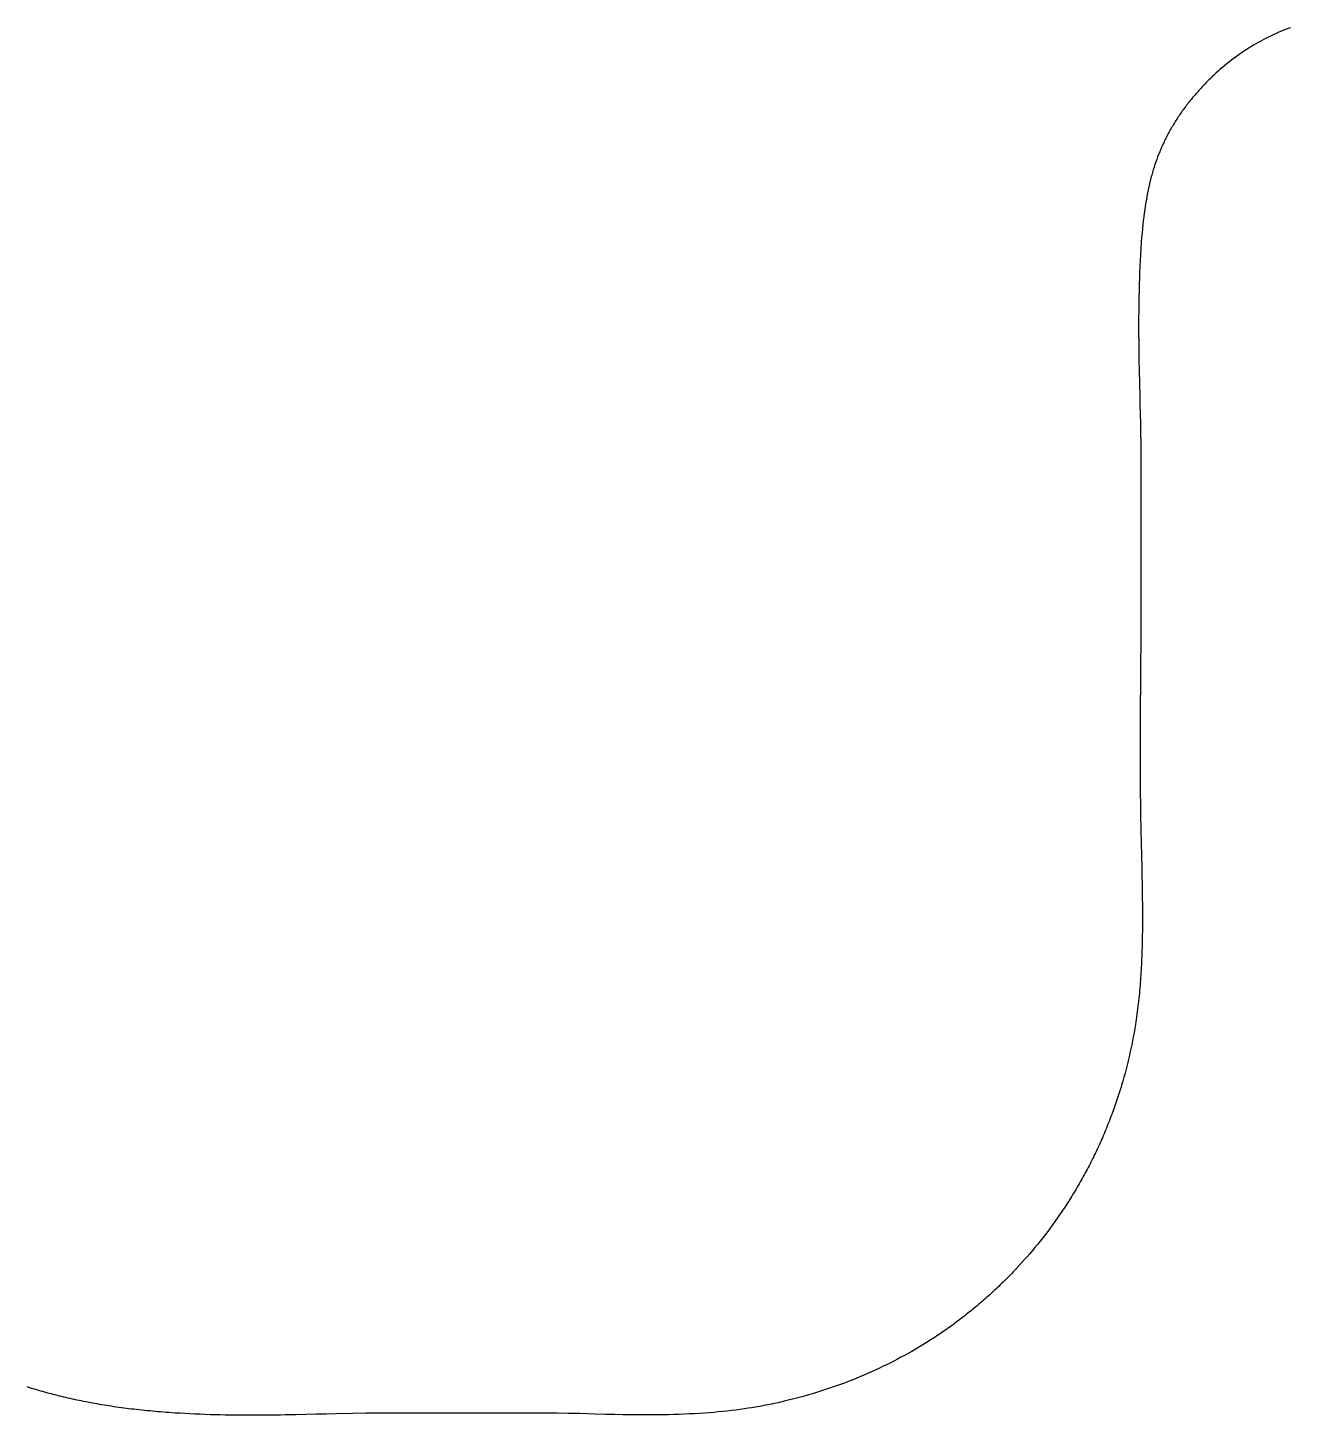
# Model space of a CAD drawing. Header units: millimetres. Extents: x -9 to 276, y -90 to 14.
# Drawn here: x 179.975 to 182.725, y 10.939 to 13.963 of the extents above; entities that cross this region are included whole.
import ezdxf

# ---------------------------------------------------------------- set-up
doc = ezdxf.new("R2010")
doc.units = ezdxf.units.MM
doc.layers.add('BLACK', color=7, linetype='CONTINUOUS')

msp = doc.modelspace()

# ---------------------------------------------------------------- linework, layer by layer
at = {"layer": 'BLACK', "linetype": 'Continuous'}
for p, q in [((182.678902, 13.942099), (182.673508, 13.939377)), ((182.684305, 13.944737), (182.678902, 13.942099)), ((182.689717, 13.94729), (182.684305, 13.944737)), ((182.695136, 13.949759), (182.689717, 13.94729)), ((182.700561, 13.952143), (182.695136, 13.949759)), ((182.70599, 13.954443), (182.700561, 13.952143)), ((182.711424, 13.956658), (182.70599, 13.954443)), ((182.716861, 13.958789), (182.711424, 13.956658)), ((182.7223, 13.960835), (182.716861, 13.958789)), ((182.72774, 13.962796), (182.7223, 13.960835)), ((182.625606, 13.911133), (182.620381, 13.907586)), ((182.630854, 13.914599), (182.625606, 13.911133)), ((182.636125, 13.917985), (182.630854, 13.914599)), ((182.641415, 13.921289), (182.636125, 13.917985)), ((182.646725, 13.924511), (182.641415, 13.921289)), ((182.652052, 13.92765), (182.646725, 13.924511)), ((182.657396, 13.930707), (182.652052, 13.92765)), ((182.662754, 13.933681), (182.657396, 13.930707)), ((182.668125, 13.936571), (182.662754, 13.933681)), ((182.673508, 13.939377), (182.668125, 13.936571)), ((182.5846, 13.880579), (182.579622, 13.87642)), ((182.589614, 13.884664), (182.5846, 13.880579)), ((182.594664, 13.888676), (182.589614, 13.884664)), ((182.599748, 13.892612), (182.594664, 13.888676)), ((182.604862, 13.896472), (182.599748, 13.892612)), ((182.610007, 13.900255), (182.604862, 13.896472)), ((182.615181, 13.90396), (182.610007, 13.900255)), ((182.620381, 13.907586), (182.615181, 13.90396)), ((182.549985, 13.849372), (182.547665, 13.847075)), ((182.552325, 13.85166), (182.549985, 13.849372)), ((182.554679, 13.853934), (182.552325, 13.85166)), ((182.557052, 13.856198), (182.554679, 13.853934)), ((182.559439, 13.858448), (182.557052, 13.856198)), ((182.560116, 13.859081), (182.559439, 13.858448)), ((182.564928, 13.863519), (182.560116, 13.859081)), ((182.569784, 13.867889), (182.564928, 13.863519)), ((182.574683, 13.87219), (182.569784, 13.867889)), ((182.579622, 13.87642), (182.574683, 13.87219)), ((182.523279, 13.821084), (182.521173, 13.818664)), ((182.525407, 13.823498), (182.523279, 13.821084)), ((182.52755, 13.8259), (182.525407, 13.823498)), ((182.529715, 13.828295), (182.52755, 13.8259)), ((182.531895, 13.830677), (182.529715, 13.828295)), ((182.534096, 13.833052), (182.531895, 13.830677)), ((182.536312, 13.835415), (182.534096, 13.833052)), ((182.538549, 13.837769), (182.536312, 13.835415)), ((182.5408, 13.840111), (182.538549, 13.837769)), ((182.543072, 13.842444), (182.5408, 13.840111)), ((182.545359, 13.844764), (182.543072, 13.842444)), ((182.547665, 13.847075), (182.545359, 13.844764)), ((182.497381, 13.788965), (182.495524, 13.78644)), ((182.499254, 13.791479), (182.497381, 13.788965)), ((182.50115, 13.79399), (182.499254, 13.791479)), ((182.503063, 13.79649), (182.50115, 13.79399)), ((182.504999, 13.798987), (182.503063, 13.79649)), ((182.506951, 13.801473), (182.504999, 13.798987)), ((182.508926, 13.803955), (182.506951, 13.801473)), ((182.510918, 13.806425), (182.508926, 13.803955)), ((182.512932, 13.808891), (182.510918, 13.806425)), ((182.514962, 13.811345), (182.512932, 13.808891)), ((182.517014, 13.813795), (182.514962, 13.811345)), ((182.519083, 13.816232), (182.517014, 13.813795)), ((182.521173, 13.818664), (182.519083, 13.816232)), ((182.478096, 13.760886), (182.476468, 13.758304)), ((182.479748, 13.763468), (182.478096, 13.760886)), ((182.481418, 13.766041), (182.479748, 13.763468)), ((182.483111, 13.768613), (182.481418, 13.766041)), ((182.484822, 13.771175), (182.483111, 13.768613)), ((182.486556, 13.773736), (182.484822, 13.771175)), ((182.488308, 13.776287), (182.486556, 13.773736)), ((182.490083, 13.778836), (182.488308, 13.776287)), ((182.491876, 13.781376), (182.490083, 13.778836)), ((182.493691, 13.783913), (182.491876, 13.781376)), ((182.495524, 13.78644), (182.493691, 13.783913)), ((182.459921, 13.7296), (182.458544, 13.726973)), ((182.461321, 13.73223), (182.459921, 13.7296)), ((182.46274, 13.734852), (182.461321, 13.73223)), ((182.464183, 13.737475), (182.46274, 13.734852)), ((182.465643, 13.74009), (182.464183, 13.737475)), ((182.467128, 13.742706), (182.465643, 13.74009)), ((182.468631, 13.745313), (182.467128, 13.742706)), ((182.470158, 13.747922), (182.468631, 13.745313)), ((182.471703, 13.750521), (182.470158, 13.747922)), ((182.473271, 13.753122), (182.471703, 13.750521)), ((182.474858, 13.755713), (182.473271, 13.753122)), ((182.476468, 13.758304), (182.474858, 13.755713)), ((182.445926, 13.700529), (182.444779, 13.697871)), ((182.447091, 13.703181), (182.445926, 13.700529)), ((182.44828, 13.705836), (182.447091, 13.703181)), ((182.449488, 13.708483), (182.44828, 13.705836)), ((182.450719, 13.711134), (182.449488, 13.708483)), ((182.451969, 13.713777), (182.450719, 13.711134)), ((182.453243, 13.716424), (182.451969, 13.713777)), ((182.454535, 13.719062), (182.453243, 13.716424)), ((182.455851, 13.721704), (182.454535, 13.719062)), ((182.457186, 13.724337), (182.455851, 13.721704)), ((182.458544, 13.726973), (182.457186, 13.724337)), ((182.434194, 13.670428), (182.432301, 13.664838)), ((182.436138, 13.675927), (182.434194, 13.670428)), ((182.438136, 13.681339), (182.436138, 13.675927)), ((182.440186, 13.686667), (182.438136, 13.681339)), ((182.440408, 13.687231), (182.440186, 13.686667)), ((182.44147, 13.689896), (182.440408, 13.687231)), ((182.442551, 13.692554), (182.44147, 13.689896)), ((182.443656, 13.695216), (182.442551, 13.692554)), ((182.444779, 13.697871), (182.443656, 13.695216)), ((182.425248, 13.641493), (182.423613, 13.63539)), ((182.426934, 13.647485), (182.425248, 13.641493)), ((182.428671, 13.65337), (182.426934, 13.647485)), ((182.43046, 13.659153), (182.428671, 13.65337)), ((182.432301, 13.664838), (182.43046, 13.659153)), ((182.417579, 13.609742), (182.416196, 13.602987)), ((182.419012, 13.616352), (182.417579, 13.609742)), ((182.420495, 13.622825), (182.419012, 13.616352)), ((182.422029, 13.629169), (182.420495, 13.622825)), ((182.423613, 13.63539), (182.422029, 13.629169)), ((182.412341, 13.58176), (182.411153, 13.574324)), ((182.413577, 13.589007), (182.412341, 13.58176)), ((182.414862, 13.596079), (182.413577, 13.589007)), ((182.416196, 13.602987), (182.414862, 13.596079)), ((182.407871, 13.550718), (182.406868, 13.542345)), ((182.408919, 13.558823), (182.407871, 13.550718)), ((182.410013, 13.566685), (182.408919, 13.558823)), ((182.411153, 13.574324), (182.410013, 13.566685)), ((182.404989, 13.524656), (182.404109, 13.515251)), ((182.405908, 13.53367), (182.404989, 13.524656)), ((182.406868, 13.542345), (182.405908, 13.53367)), ((182.402452, 13.49498), (182.401664, 13.483893)), ((182.403265, 13.505389), (182.402452, 13.49498)), ((182.404109, 13.515251), (182.403265, 13.505389)), ((182.400689, 13.468611), (182.399984, 13.456145)), ((182.40146, 13.480854), (182.400689, 13.468611)), ((182.401664, 13.483893), (182.40146, 13.480854)), ((182.398772, 13.43047), (182.398265, 13.417218)), ((182.399345, 13.443438), (182.398772, 13.43047)), ((182.399984, 13.456145), (182.399345, 13.443438)), ((182.397825, 13.403653), (182.397454, 13.389745)), ((182.398265, 13.417218), (182.397825, 13.403653)), ((182.397151, 13.375455), (182.396918, 13.360737)), ((182.397454, 13.389745), (182.397151, 13.375455)), ((182.396755, 13.345534), (182.396666, 13.329776)), ((182.396918, 13.360737), (182.396755, 13.345534)), ((182.396666, 13.329776), (182.396651, 13.313373)), ((182.396651, 13.313373), (182.396713, 13.296203)), ((182.396713, 13.296203), (182.396856, 13.278105)), ((182.396856, 13.278105), (182.397087, 13.258842)), ((182.397087, 13.258842), (182.397412, 13.238053)), ((182.397412, 13.238053), (182.397846, 13.215125)), ((182.397846, 13.215125), (182.398417, 13.188847)), ((182.398417, 13.188847), (182.3992, 13.156014)), ((182.3992, 13.156014), (182.399544, 13.142013)), ((182.399544, 13.142013), (182.400561, 13.099963)), ((182.400561, 13.099963), (182.401033, 13.078937)), ((182.401033, 13.078937), (182.40146, 13.057909)), ((182.40146, 13.057909), (182.40146, 12.634965)), ((182.401357, 12.624632), (182.400854, 12.573089)), ((182.40146, 12.634965), (182.401357, 12.624632)), ((182.400854, 12.573089), (182.400618, 12.54732)), ((182.4004, 12.521551), (182.400207, 12.495782)), ((182.400618, 12.54732), (182.4004, 12.521551)), ((182.400207, 12.495782), (182.400044, 12.470011)), ((182.400044, 12.470011), (182.399918, 12.444238)), ((182.399918, 12.444238), (182.399836, 12.418461)), ((182.399836, 12.418461), (182.399802, 12.392681)), ((182.399802, 12.392681), (182.399824, 12.366895)), ((182.399824, 12.366895), (182.399907, 12.341103)), ((182.399907, 12.341103), (182.400058, 12.315304)), ((182.400058, 12.315304), (182.400283, 12.289497)), ((182.400283, 12.289497), (182.400425, 12.27659)), ((182.400425, 12.27659), (182.400587, 12.263681)), ((182.400587, 12.263681), (182.400771, 12.25077)), ((182.400771, 12.25077), (182.400977, 12.237856)), ((182.400977, 12.237856), (182.401207, 12.224939)), ((182.401207, 12.224939), (182.40146, 12.21202)), ((182.40146, 12.21202), (182.401974, 12.188665)), ((182.401974, 12.188665), (182.402745, 12.1567)), ((182.402745, 12.1567), (182.403306, 12.133656)), ((182.403306, 12.133656), (182.403835, 12.110615)), ((182.403835, 12.110615), (182.404077, 12.099096)), ((182.404077, 12.099096), (182.404299, 12.08758)), ((182.404299, 12.08758), (182.404496, 12.076066)), ((182.404496, 12.076066), (182.404665, 12.064555)), ((182.404665, 12.064555), (182.404801, 12.053048)), ((182.404801, 12.053048), (182.404901, 12.041544)), ((182.404901, 12.041544), (182.40496, 12.030045)), ((182.40494, 12.00706), (182.404853, 11.995577)), ((182.404975, 12.01855), (182.40494, 12.00706)), ((182.40496, 12.030045), (182.404975, 12.01855)), ((182.404709, 11.984099), (182.404505, 11.972628)), ((182.404853, 11.995577), (182.404709, 11.984099)), ((182.403896, 11.949707), (182.403484, 11.938258)), ((182.404235, 11.961164), (182.403896, 11.949707)), ((182.404505, 11.972628), (182.404235, 11.961164)), ((182.402425, 11.915385), (182.402108, 11.909673)), ((182.40272, 11.9211), (182.402425, 11.915385)), ((182.402995, 11.926817), (182.40272, 11.9211)), ((182.403249, 11.932537), (182.402995, 11.926817)), ((182.403484, 11.938258), (182.403249, 11.932537)), ((182.400617, 11.886847), (182.400185, 11.881147)), ((182.401024, 11.89255), (182.400617, 11.886847)), ((182.401408, 11.898255), (182.401024, 11.89255)), ((182.401769, 11.903963), (182.401408, 11.898255)), ((182.402108, 11.909673), (182.401769, 11.903963)), ((182.398212, 11.858373), (182.397654, 11.852686)), ((182.398744, 11.864062), (182.398212, 11.858373)), ((182.399249, 11.869754), (182.398744, 11.864062)), ((182.39973, 11.875449), (182.399249, 11.869754)), ((182.400185, 11.881147), (182.39973, 11.875449)), ((182.39445, 11.824299), (182.393722, 11.818631)), ((182.395147, 11.82997), (182.39445, 11.824299)), ((182.395816, 11.835645), (182.395147, 11.82997)), ((182.396456, 11.841322), (182.395816, 11.835645)), ((182.397069, 11.847003), (182.396456, 11.841322)), ((182.397654, 11.852686), (182.397069, 11.847003)), ((182.390509, 11.795991), (182.389627, 11.79034)), ((182.391359, 11.801646), (182.390509, 11.795991)), ((182.392178, 11.807304), (182.391359, 11.801646)), ((182.392965, 11.812966), (182.392178, 11.807304)), ((182.393722, 11.818631), (182.392965, 11.812966)), ((182.385048, 11.763831), (182.383361, 11.755004)), ((182.386655, 11.772664), (182.385048, 11.763831)), ((182.388181, 11.7815), (182.386655, 11.772664)), ((182.389627, 11.79034), (182.388181, 11.7815)), ((182.379746, 11.737371), (182.377819, 11.728568)), ((182.381593, 11.746184), (182.379746, 11.737371)), ((182.383361, 11.755004), (182.381593, 11.746184)), ((182.373726, 11.710994), (182.371561, 11.702225)), ((182.375812, 11.719775), (182.373726, 11.710994)), ((182.377819, 11.728568), (182.375812, 11.719775)), ((182.364592, 11.67601), (182.362113, 11.667306)), ((182.366993, 11.684732), (182.364592, 11.67601)), ((182.369316, 11.693471), (182.366993, 11.684732)), ((182.371561, 11.702225), (182.369316, 11.693471)), ((182.355575, 11.645632), (182.35421, 11.641313)), ((182.356921, 11.649956), (182.355575, 11.645632)), ((182.358248, 11.654286), (182.356921, 11.649956)), ((182.359556, 11.658621), (182.358248, 11.654286)), ((182.360844, 11.662961), (182.359556, 11.658621)), ((182.362113, 11.667306), (182.360844, 11.662961)), ((182.345617, 11.615527), (182.344119, 11.611252)), ((182.347097, 11.619809), (182.345617, 11.615527)), ((182.348557, 11.624097), (182.347097, 11.619809)), ((182.349999, 11.628392), (182.348557, 11.624097)), ((182.351422, 11.632693), (182.349999, 11.628392)), ((182.352826, 11.637001), (182.351422, 11.632693)), ((182.35421, 11.641313), (182.352826, 11.637001)), ((182.333105, 11.581522), (182.331458, 11.577306)), ((182.334735, 11.585747), (182.333105, 11.581522)), ((182.336345, 11.589979), (182.334735, 11.585747)), ((182.337937, 11.59422), (182.336345, 11.589979)), ((182.339511, 11.598466), (182.337937, 11.59422)), ((182.341065, 11.602721), (182.339511, 11.598466)), ((182.342601, 11.606983), (182.341065, 11.602721)), ((182.344119, 11.611252), (182.342601, 11.606983)), ((182.32119, 11.552177), (182.319415, 11.548019)), ((182.322946, 11.556343), (182.32119, 11.552177)), ((182.324685, 11.56052), (182.322946, 11.556343)), ((182.326406, 11.564703), (182.324685, 11.56052)), ((182.328108, 11.568896), (182.326406, 11.564703)), ((182.329792, 11.573096), (182.328108, 11.568896)), ((182.331458, 11.577306), (182.329792, 11.573096)), ((182.308393, 11.523265), (182.306495, 11.519173)), ((182.310274, 11.527367), (182.308393, 11.523265)), ((182.312138, 11.531478), (182.310274, 11.527367)), ((182.313984, 11.5356), (182.312138, 11.531478)), ((182.315812, 11.53973), (182.313984, 11.5356)), ((182.317623, 11.54387), (182.315812, 11.53973)), ((182.319415, 11.548019), (182.317623, 11.54387)), ((182.292719, 11.490814), (182.290683, 11.486806)), ((182.294738, 11.494834), (182.292719, 11.490814)), ((182.29674, 11.498864), (182.294738, 11.494834)), ((182.298726, 11.502906), (182.29674, 11.498864)), ((182.300694, 11.506956), (182.298726, 11.502906)), ((182.302645, 11.511019), (182.300694, 11.506956)), ((182.304578, 11.51509), (182.302645, 11.511019)), ((182.306495, 11.519173), (182.304578, 11.51509)), ((182.278114, 11.462988), (182.27596, 11.459058)), ((182.280249, 11.466928), (182.278114, 11.462988)), ((182.28237, 11.470882), (182.280249, 11.466928)), ((182.284473, 11.474845), (182.28237, 11.470882)), ((182.28656, 11.478821), (182.284473, 11.474845)), ((182.288629, 11.482807), (182.28656, 11.478821)), ((182.290683, 11.486806), (182.288629, 11.482807)), ((182.260439, 11.431893), (182.258157, 11.42806)), ((182.262704, 11.435735), (182.260439, 11.431893)), ((182.264954, 11.439593), (182.262704, 11.435735)), ((182.267187, 11.44346), (182.264954, 11.439593)), ((182.269405, 11.447343), (182.267187, 11.44346)), ((182.271606, 11.451235), (182.269405, 11.447343)), ((182.273792, 11.455142), (182.271606, 11.451235)), ((182.27596, 11.459058), (182.273792, 11.455142)), ((182.241754, 11.401606), (182.239349, 11.397879)), ((182.244143, 11.405345), (182.241754, 11.401606)), ((182.246518, 11.409099), (182.244143, 11.405345)), ((182.248876, 11.412864), (182.246518, 11.409099)), ((182.25122, 11.416645), (182.248876, 11.412864)), ((182.253548, 11.420436), (182.25122, 11.416645)), ((182.255861, 11.424243), (182.253548, 11.420436)), ((182.258157, 11.42806), (182.255861, 11.424243)), ((182.224366, 11.375456), (182.2193, 11.368165)), ((182.229363, 11.382787), (182.224366, 11.375456)), ((182.234289, 11.390157), (182.229363, 11.382787)), ((182.239146, 11.397566), (182.234289, 11.390157)), ((182.239349, 11.397879), (182.239146, 11.397566)), ((182.203693, 11.346546), (182.198356, 11.339426)), ((182.208963, 11.353709), (182.203693, 11.346546)), ((182.214166, 11.360916), (182.208963, 11.353709)), ((182.2193, 11.368165), (182.214166, 11.360916)), ((182.176349, 11.311402), (182.170687, 11.304515)), ((182.181948, 11.318338), (182.176349, 11.311402)), ((182.187483, 11.325321), (182.181948, 11.318338)), ((182.192952, 11.33235), (182.187483, 11.325321)), ((182.198356, 11.339426), (182.192952, 11.33235)), ((182.153322, 11.284151), (182.14741, 11.277465)), ((182.159172, 11.290888), (182.153322, 11.284151)), ((182.164961, 11.297677), (182.159172, 11.290888)), ((182.170687, 11.304515), (182.164961, 11.297677)), ((182.123166, 11.251253), (182.12007, 11.248038)), ((182.126248, 11.254482), (182.123166, 11.251253)), ((182.129315, 11.257724), (182.126248, 11.254482)), ((182.135406, 11.264251), (182.129315, 11.257724)), ((182.141438, 11.270831), (182.135406, 11.264251)), ((182.14741, 11.277465), (182.141438, 11.270831)), ((182.091573, 11.219744), (182.088339, 11.216673)), ((182.094795, 11.22283), (182.091573, 11.219744)), ((182.098002, 11.22593), (182.094795, 11.22283)), ((182.101196, 11.229045), (182.098002, 11.22593)), ((182.104377, 11.232174), (182.101196, 11.229045)), ((182.107544, 11.235319), (182.104377, 11.232174)), ((182.110696, 11.238477), (182.107544, 11.235319)), ((182.113835, 11.24165), (182.110696, 11.238477)), ((182.11696, 11.244837), (182.113835, 11.24165)), ((182.12007, 11.248038), (182.11696, 11.244837)), ((182.058638, 11.189719), (182.055275, 11.186802)), ((182.06199, 11.192652), (182.058638, 11.189719)), ((182.065328, 11.195601), (182.06199, 11.192652)), ((182.068654, 11.198565), (182.065328, 11.195601)), ((182.071967, 11.201545), (182.068654, 11.198565)), ((182.075267, 11.20454), (182.071967, 11.201545)), ((182.078555, 11.207551), (182.075267, 11.20454)), ((182.081829, 11.210577), (182.078555, 11.207551)), ((182.08509, 11.213617), (182.081829, 11.210577)), ((182.088339, 11.216673), (182.08509, 11.213617)), ((182.020981, 11.15851), (182.017487, 11.155771)), ((182.024462, 11.161266), (182.020981, 11.15851)), ((182.027933, 11.164038), (182.024462, 11.161266)), ((182.031392, 11.166827), (182.027933, 11.164038)), ((182.03484, 11.169632), (182.031392, 11.166827)), ((182.038275, 11.172453), (182.03484, 11.169632)), ((182.041699, 11.175291), (182.038275, 11.172453)), ((182.045111, 11.178144), (182.041699, 11.175291)), ((182.048511, 11.181014), (182.045111, 11.178144)), ((182.051899, 11.1839), (182.048511, 11.181014)), ((182.055275, 11.186802), (182.051899, 11.1839)), ((181.981958, 11.129308), (181.978349, 11.126757)), ((181.985559, 11.131878), (181.981958, 11.129308)), ((181.989148, 11.134464), (181.985559, 11.131878)), ((181.992729, 11.137068), (181.989148, 11.134464)), ((181.996297, 11.139688), (181.992729, 11.137068)), ((181.999857, 11.142327), (181.996297, 11.139688)), ((182.003404, 11.144982), (181.999857, 11.142327)), ((182.006942, 11.147654), (182.003404, 11.144982)), ((182.010467, 11.150343), (182.006942, 11.147654)), ((182.013983, 11.153049), (182.010467, 11.150343)), ((182.017487, 11.155771), (182.013983, 11.153049)), ((181.939696, 11.100924), (181.932248, 11.096248)), ((181.945418, 11.104581), (181.939696, 11.100924)), ((181.949115, 11.106974), (181.945418, 11.104581)), ((181.952802, 11.109384), (181.949115, 11.106974)), ((181.956481, 11.111814), (181.952802, 11.109384)), ((181.960149, 11.114259), (181.956481, 11.111814)), ((181.963809, 11.116724), (181.960149, 11.114259)), ((181.967458, 11.119205), (181.963809, 11.116724)), ((181.971098, 11.121705), (181.967458, 11.119205)), ((181.974728, 11.124222), (181.971098, 11.121705)), ((181.978349, 11.126757), (181.974728, 11.124222)), ((181.886365, 11.069428), (181.878526, 11.065171)), ((181.894151, 11.073748), (181.886365, 11.069428)), ((181.901882, 11.078128), (181.894151, 11.073748)), ((181.909559, 11.082569), (181.901882, 11.078128)), ((181.917179, 11.08707), (181.909559, 11.082569)), ((181.924743, 11.09163), (181.917179, 11.08707)), ((181.932248, 11.096248), (181.924743, 11.09163)), ((181.822239, 11.037154), (181.814009, 11.033415)), ((181.830425, 11.04096), (181.822239, 11.037154)), ((181.838564, 11.044833), (181.830425, 11.04096)), ((181.846655, 11.048771), (181.838564, 11.044833)), ((181.854698, 11.052775), (181.846655, 11.048771)), ((181.862692, 11.056843), (181.854698, 11.052775)), ((181.870635, 11.060975), (181.862692, 11.056843)), ((181.878526, 11.065171), (181.870635, 11.060975)), ((181.755227, 11.009173), (181.746677, 11.005993)), ((181.763741, 11.012425), (181.755227, 11.009173)), ((181.772218, 11.015748), (181.763741, 11.012425)), ((181.780658, 11.019142), (181.772218, 11.015748)), ((181.789057, 11.022606), (181.780658, 11.019142)), ((181.797417, 11.02614), (181.789057, 11.022606)), ((181.805734, 11.029743), (181.797417, 11.02614)), ((181.814009, 11.033415), (181.805734, 11.029743)), ((179.977563, 10.999544), (179.97332, 11.000905)), ((179.981842, 10.998192), (179.977563, 10.999544)), ((179.986128, 10.996859), (179.981842, 10.998192)), ((179.990453, 10.995536), (179.986128, 10.996859)), ((179.994784, 10.994231), (179.990453, 10.995536)), ((179.999155, 10.992936), (179.994784, 10.994231)), ((180.003532, 10.99166), (179.999155, 10.992936)), ((180.00795, 10.990393), (180.003532, 10.99166)), ((180.012373, 10.989145), (180.00795, 10.990393)), ((180.016839, 10.987907), (180.012373, 10.989145)), ((180.02131, 10.986688), (180.016839, 10.987907)), ((180.025823, 10.985478), (180.02131, 10.986688)), ((180.030343, 10.984288), (180.025823, 10.985478)), ((180.034906, 10.983107), (180.030343, 10.984288)), ((180.039475, 10.981945), (180.034906, 10.983107)), ((180.044089, 10.980793), (180.039475, 10.981945)), ((180.048708, 10.979661), (180.044089, 10.980793)), ((180.053373, 10.978538), (180.048708, 10.979661)), ((180.058044, 10.977434), (180.053373, 10.978538)), ((180.062761, 10.97634), (180.058044, 10.977434)), ((181.659524, 10.978272), (181.650674, 10.975918)), ((181.668354, 10.980703), (181.659524, 10.978272)), ((181.677162, 10.983211), (181.668354, 10.980703)), ((181.685947, 10.985796), (181.677162, 10.983211)), ((181.694708, 10.988457), (181.685947, 10.985796)), ((181.703442, 10.991193), (181.694708, 10.988457)), ((181.71215, 10.994005), (181.703442, 10.991193)), ((181.720828, 10.996891), (181.71215, 10.994005)), ((181.729476, 10.999852), (181.720828, 10.996891)), ((181.738093, 11.002886), (181.729476, 10.999852)), ((181.746677, 11.005993), (181.738093, 11.002886)), ((180.067484, 10.975266), (180.062761, 10.97634)), ((180.072255, 10.974201), (180.067484, 10.975266)), ((180.077032, 10.973156), (180.072255, 10.974201)), ((180.081857, 10.972121), (180.077032, 10.973156)), ((180.086689, 10.971105), (180.081857, 10.972121)), ((180.09157, 10.9701), (180.086689, 10.971105)), ((180.096457, 10.969114), (180.09157, 10.9701)), ((180.101396, 10.968138), (180.096457, 10.969114)), ((180.10634, 10.967182), (180.101396, 10.968138)), ((180.111338, 10.966236), (180.10634, 10.967182)), ((180.11634, 10.96531), (180.111338, 10.966236)), ((180.121397, 10.964394), (180.11634, 10.96531)), ((180.12646, 10.963498), (180.121397, 10.964394)), ((180.131579, 10.962612), (180.12646, 10.963498)), ((180.136702, 10.961746), (180.131579, 10.962612)), ((180.141884, 10.960891), (180.136702, 10.961746)), ((180.147071, 10.960056), (180.141884, 10.960891)), ((180.152318, 10.959231), (180.147071, 10.960056)), ((180.157569, 10.958427), (180.152318, 10.959231)), ((180.162882, 10.957633), (180.157569, 10.958427)), ((180.168199, 10.956859), (180.162882, 10.957633)), ((180.173581, 10.956096), (180.168199, 10.956859)), ((180.178967, 10.955354), (180.173581, 10.956096)), ((180.184419, 10.954622), (180.178967, 10.955354)), ((180.189875, 10.953911), (180.184419, 10.954622)), ((180.1954, 10.953211), (180.189875, 10.953911)), ((180.200929, 10.952531), (180.1954, 10.953211)), ((180.206529, 10.951863), (180.200929, 10.952531)), ((180.212132, 10.951215), (180.206529, 10.951863)), ((180.21781, 10.950578), (180.212132, 10.951215)), ((180.22349, 10.949962), (180.21781, 10.950578)), ((180.229249, 10.949358), (180.22349, 10.949962)), ((180.235009, 10.948774), (180.229249, 10.949358)), ((180.240851, 10.948202), (180.235009, 10.948774)), ((180.246694, 10.947651), (180.240851, 10.948202)), ((180.252622, 10.947112), (180.246694, 10.947651)), ((180.258552, 10.946593), (180.252622, 10.947112)), ((180.26457, 10.946087), (180.258552, 10.946593)), ((181.489925, 10.947079), (181.480172, 10.946123)), ((181.499529, 10.9481), (181.489925, 10.947079)), ((181.508992, 10.949184), (181.499529, 10.9481)), ((181.518322, 10.950332), (181.508992, 10.949184)), ((181.527527, 10.951544), (181.518322, 10.950332)), ((181.536613, 10.952819), (181.527527, 10.951544)), ((181.545586, 10.954158), (181.536613, 10.952819)), ((181.55243, 10.955233), (181.545586, 10.954158)), ((181.556916, 10.955964), (181.55243, 10.955233)), ((181.561401, 10.956714), (181.556916, 10.955964)), ((181.565885, 10.957485), (181.561401, 10.956714)), ((181.570369, 10.958276), (181.565885, 10.957485)), ((181.574851, 10.959087), (181.570369, 10.958276)), ((181.579331, 10.959918), (181.574851, 10.959087)), ((181.583811, 10.960769), (181.579331, 10.959918)), ((181.588288, 10.96164), (181.583811, 10.960769)), ((181.592763, 10.962531), (181.588288, 10.96164)), ((181.597236, 10.963442), (181.592763, 10.962531)), ((181.601707, 10.964373), (181.597236, 10.963442)), ((181.606175, 10.965324), (181.601707, 10.964373)), ((181.610641, 10.966294), (181.606175, 10.965324)), ((181.615103, 10.967285), (181.610641, 10.966294)), ((181.619562, 10.968295), (181.615103, 10.967285)), ((181.624019, 10.969325), (181.619562, 10.968295)), ((181.63292, 10.971445), (181.624019, 10.969325)), ((181.641805, 10.973642), (181.63292, 10.971445)), ((181.650674, 10.975918), (181.641805, 10.973642)), ((180.27059, 10.945601), (180.26457, 10.946087)), ((180.276702, 10.945128), (180.27059, 10.945601)), ((180.282815, 10.944676), (180.276702, 10.945128)), ((180.289026, 10.944237), (180.282815, 10.944676)), ((180.295237, 10.943818), (180.289026, 10.944237)), ((180.306236, 10.943125), (180.295237, 10.943818)), ((180.317235, 10.942494), (180.306236, 10.943125)), ((180.328234, 10.941921), (180.317235, 10.942494)), ((180.339232, 10.941405), (180.328234, 10.941921)), ((180.350231, 10.940944), (180.339232, 10.941405)), ((180.361229, 10.940536), (180.350231, 10.940944)), ((180.372227, 10.940179), (180.361229, 10.940536)), ((180.383224, 10.939872), (180.372227, 10.940179)), ((180.394222, 10.939611), (180.383224, 10.939872)), ((180.405219, 10.939396), (180.394222, 10.939611)), ((180.416216, 10.939224), (180.405219, 10.939396)), ((180.427212, 10.939093), (180.416216, 10.939224)), ((180.438209, 10.939002), (180.427212, 10.939093)), ((180.449205, 10.938948), (180.438209, 10.939002)), ((180.460201, 10.938929), (180.449205, 10.938948)), ((180.471197, 10.938944), (180.460201, 10.938929)), ((180.482193, 10.93899), (180.471197, 10.938944)), ((180.493188, 10.939065), (180.482193, 10.93899)), ((180.504183, 10.939168), (180.493188, 10.939065)), ((180.515178, 10.939297), (180.504183, 10.939168)), ((180.526173, 10.939449), (180.515178, 10.939297)), ((180.537167, 10.939623), (180.526173, 10.939449)), ((180.559155, 10.940027), (180.537167, 10.939623)), ((180.581142, 10.940494), (180.559155, 10.940027)), ((180.603128, 10.941009), (180.581142, 10.940494)), ((180.625113, 10.941555), (180.603128, 10.941009)), ((180.647097, 10.942116), (180.625113, 10.941555)), ((180.683286, 10.943033), (180.647097, 10.942116)), ((180.71212, 10.943717), (180.683286, 10.943033)), ((181.129008, 10.943717), (180.71212, 10.943717)), ((181.153646, 10.943069), (181.129008, 10.943717)), ((181.178288, 10.942381), (181.153646, 10.943069)), ((181.211558, 10.941459), (181.178288, 10.942381)), ((181.234666, 10.940871), (181.211558, 10.941459)), ((181.254531, 10.940428), (181.234666, 10.940871)), ((181.272405, 10.940097), (181.254531, 10.940428)), ((181.288888, 10.939863), (181.272405, 10.940097)), ((181.304323, 10.939716), (181.288888, 10.939863)), ((181.318929, 10.93965), (181.304323, 10.939716)), ((181.332855, 10.939661), (181.318929, 10.93965)), ((181.34621, 10.939748), (181.332855, 10.939661)), ((181.359075, 10.939906), (181.34621, 10.939748)), ((181.371514, 10.940136), (181.359075, 10.939906)), ((181.383576, 10.940435), (181.371514, 10.940136)), ((181.395303, 10.940802), (181.383576, 10.940435)), ((181.406728, 10.941237), (181.395303, 10.940802)), ((181.417879, 10.941738), (181.406728, 10.941237)), ((181.428781, 10.942306), (181.417879, 10.941738)), ((181.439453, 10.94294), (181.428781, 10.942306)), ((181.449913, 10.943638), (181.439453, 10.94294)), ((181.460178, 10.944402), (181.449913, 10.943638)), ((181.47026, 10.94523), (181.460178, 10.944402)), ((181.480172, 10.946123), (181.47026, 10.94523))]:
    msp.add_line(p, q, dxfattribs=at)

doc.saveas('drawing.dxf')
